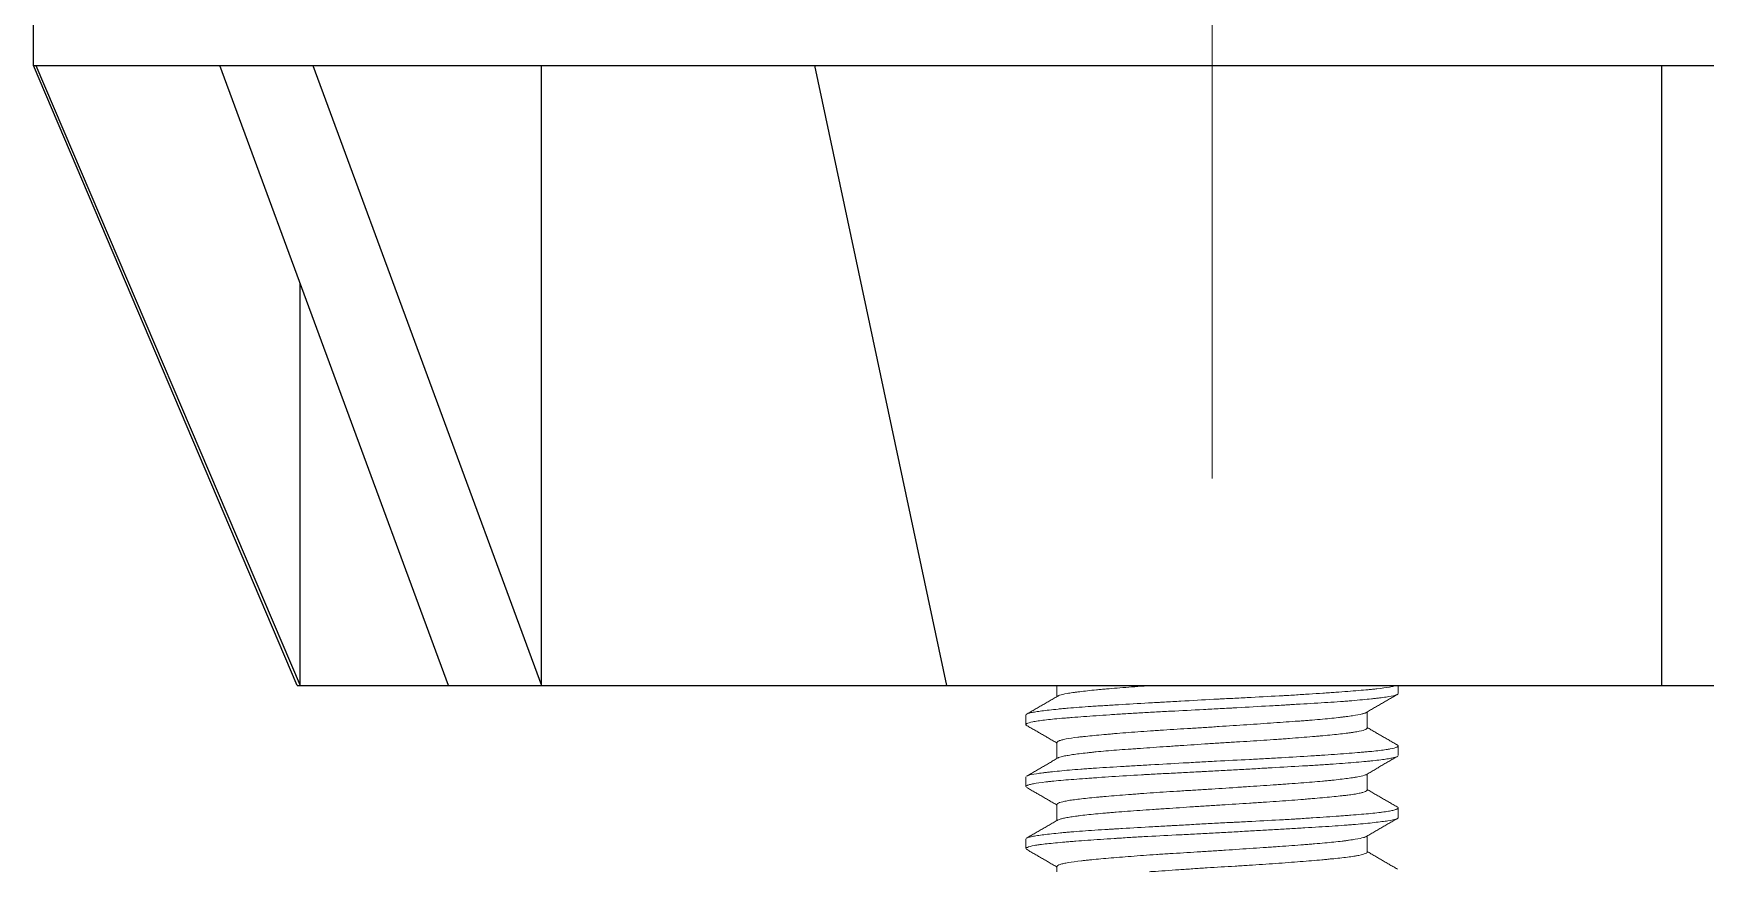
# Model space of a CAD drawing. Extents: x 8168 to 8762, y -18775 to -18355.
# Drawn here: x 8254.66 to 8281.61, y -18685.33 to -18671.85 of the extents above; entities that cross this region are included whole.
import ezdxf

# ---------------------------------------------------------------- set-up
doc = ezdxf.new("R2010")
doc.units = 0
doc.header["$MEASUREMENT"] = 0
doc.linetypes.add('CENTER', pattern=[47.5, 22, -8.5, 8.5, -8.5])
doc.linetypes.add('HIDDEN2', pattern=[4.7625, 3.175, -1.5875])
doc.layers.get('0').update_dxf_attribs({"linetype": 'CONTINUOUS'})
doc.layers.add('1', color=4, linetype='HIDDEN2')

msp = doc.modelspace()

# ---------------------------------------------------------------- linework, layer by layer
at = {"color": 7, "linetype": 'Continuous'}
for p, q in [((8254.659, -18672.364, 0), (8254.659, -18667.364, 0)), ((8258.909, -18682.364, 0), (8254.659, -18672.364, 0)), ((8254.659, -18672.364, 0), (8306.409, -18672.364, 0)), ((8254.699, -18672.364, 0), (8258.957, -18682.364, 0)), ((8261.349, -18682.364, 0), (8257.662, -18672.364, 0)), ((8259.162, -18672.364, 0), (8262.849, -18682.364, 0)), ((8262.849, -18682.364, 0), (8262.849, -18672.364, 0)), ((8269.384, -18682.364, 0), (8267.255, -18672.364, 0)), ((8280.909, -18682.364, 0), (8280.909, -18672.364, 0)), ((8258.957, -18682.364, 0), (8258.957, -18675.877, 0)), ((8258.909, -18682.364, 0), (8303.037, -18682.364, 0))]:
    msp.add_line(p, q, dxfattribs=at)
at = {"layer": '1', "color": 1, "linetype": 'CENTER', "lineweight": 13}
msp.add_line((8273.659, -18640.023, 0), (8273.659, -18712.864, 0), dxfattribs=at)
at = {"layer": '1', "color": 7, "linetype": 'Continuous', "lineweight": 18}
for p, q in [((8271.159, -18682.364, 0), (8271.159, -18682.539, 0)), ((8276.659, -18682.492, 0), (8276.659, -18682.364, 0)), ((8270.659, -18682.837, 0), (8270.659, -18682.992, 0)), ((8276.159, -18683.048, 0), (8276.159, -18682.789, 0)), ((8271.159, -18683.28, 0), (8271.159, -18683.539, 0)), ((8276.659, -18683.492, 0), (8276.659, -18683.336, 0)), ((8270.659, -18683.837, 0), (8270.659, -18683.992, 0)), ((8276.159, -18684.048, 0), (8276.159, -18683.79, 0)), ((8271.159, -18684.281, 0), (8271.159, -18684.539, 0)), ((8276.659, -18684.492, 0), (8276.659, -18684.337, 0)), ((8270.659, -18684.836, 0), (8270.659, -18684.992, 0)), ((8276.159, -18685.048, 0), (8276.159, -18684.79, 0)), ((8271.159, -18685.281, 0), (8271.159, -18685.364, 0))]:
    msp.add_line(p, q, dxfattribs=at)
for points, knots in [([(8270.668, -18682.823, 0), (8270.674, -18682.82, 0), (8270.682, -18682.817, 0), (8270.705, -18682.809, 0), (8270.722, -18682.804, 0), (8270.753, -18682.797, 0), (8270.765, -18682.795, 0), (8270.79, -18682.791, 0), (8270.804, -18682.788, 0), (8270.876, -18682.777, 0), (8270.948, -18682.767, 0), (8271.078, -18682.753, 0), (8271.125, -18682.748, 0), (8271.188, -18682.741, 0), (8271.201, -18682.74, 0), (8271.227, -18682.738, 0), (8271.267, -18682.734, 0), (8271.309, -18682.73, 0), (8271.394, -18682.723, 0), (8271.453, -18682.718, 0), (8271.578, -18682.708, 0), (8271.643, -18682.704, 0), (8271.745, -18682.697, 0), (8271.798, -18682.693, 0), (8271.851, -18682.69, 0), (8271.888, -18682.688, 0), (8271.906, -18682.687, 0), (8271.998, -18682.681, 0), (8272.073, -18682.676, 0), (8272.305, -18682.663, 0), (8272.467, -18682.653, 0), (8272.678, -18682.641, 0), (8272.72, -18682.639, 0), (8272.785, -18682.635, 0), (8272.807, -18682.634, 0), (8272.85, -18682.631, 0), (8272.958, -18682.625, 0), (8273.068, -18682.619, 0), (8273.332, -18682.604, 0), (8273.51, -18682.594, 0), (8273.712, -18682.583, 0), (8273.735, -18682.582, 0), (8273.78, -18682.58, 0), (8273.802, -18682.578, 0), (8273.87, -18682.575, 0), (8273.915, -18682.573, 0), (8274.049, -18682.566, 0), (8274.137, -18682.561, 0), (8274.4, -18682.548, 0), (8274.572, -18682.539, 0), (8274.761, -18682.528, 0), (8274.782, -18682.527, 0), (8274.824, -18682.525, 0), (8274.886, -18682.521, 0), (8274.947, -18682.518, 0), (8275.068, -18682.51, 0), (8275.224, -18682.501, 0), (8275.372, -18682.491, 0), (8275.48, -18682.483, 0), (8275.533, -18682.48, 0), (8275.585, -18682.476, 0), (8275.619, -18682.473, 0), (8275.636, -18682.472, 0), (8275.721, -18682.466, 0), (8275.785, -18682.461, 0), (8275.907, -18682.452, 0), (8276.023, -18682.443, 0), (8276.127, -18682.434, 0), (8276.2, -18682.427, 0), (8276.224, -18682.425, 0), (8276.27, -18682.42, 0), (8276.292, -18682.418, 0), (8276.397, -18682.406, 0), (8276.465, -18682.397, 0), (8276.546, -18682.382, 0), (8276.569, -18682.377, 0), (8276.598, -18682.369, 0), (8276.607, -18682.367, 0), (8276.615, -18682.364, 0), (8276.615, -18682.364, 0), (8276.615, -18682.364, 0)], [0, 0, 0, 0, 0.0220455, 0.0220455, 0.0513607, 0.0513607, 0.0660183, 0.0660183, 0.0806759, 0.0806759, 0.1393064, 0.1393064, 0.1686216, 0.1686216, 0.1759504, 0.1759504, 0.1832792, 0.1979369, 0.1979369, 0.2272521, 0.2272521, 0.2565673, 0.2565673, 0.2712249, 0.2785537, 0.2785537, 0.2858825, 0.2858825, 0.3151978, 0.3151978, 0.3738282, 0.3738282, 0.3884858, 0.3884858, 0.3958146, 0.3958146, 0.4031435, 0.4324587, 0.4324587, 0.4910891, 0.4910891, 0.4984179, 0.4984179, 0.5057467, 0.5057467, 0.5204044, 0.5204044, 0.5497196, 0.5497196, 0.60835, 0.60835, 0.6156789, 0.6156789, 0.6230077, 0.6376653, 0.6376653, 0.6669805, 0.6962957, 0.6962957, 0.7109533, 0.7182822, 0.7182822, 0.725611, 0.725611, 0.7549262, 0.7549262, 0.7842414, 0.8135566, 0.8135566, 0.8282143, 0.8282143, 0.8428719, 0.8428719, 0.9015023, 0.9015023, 0.9308176, 0.9308176, 0.9454752, 0.9454752, 0.9457088, 0.9457088, 0.9457088, 0.9457088]), ([(8271.17, -18682.532, 0), (8271.174, -18682.53, 0), (8271.178, -18682.528, 0), (8271.188, -18682.524, 0), (8271.194, -18682.521, 0), (8271.228, -18682.51, 0), (8271.269, -18682.501, 0), (8271.351, -18682.486, 0), (8271.381, -18682.481, 0), (8271.431, -18682.474, 0), (8271.449, -18682.472, 0), (8271.486, -18682.467, 0), (8271.505, -18682.464, 0), (8271.604, -18682.452, 0), (8271.694, -18682.442, 0), (8271.82, -18682.429, 0), (8271.859, -18682.426, 0), (8271.9, -18682.422, 0), (8271.927, -18682.419, 0), (8271.941, -18682.418, 0), (8272.011, -18682.412, 0), (8272.069, -18682.408, 0), (8272.249, -18682.394, 0), (8272.376, -18682.384, 0), (8272.545, -18682.373, 0), (8272.579, -18682.37, 0), (8272.631, -18682.367, 0), (8272.648, -18682.365, 0), (8272.665, -18682.364, 0)], [0, 0, 0, 0, 0.0132906, 0.0132906, 0.028257, 0.028257, 0.0881229, 0.0881229, 0.1180559, 0.1180559, 0.1330224, 0.1330224, 0.1479888, 0.1479888, 0.2078547, 0.2078547, 0.2228212, 0.2303044, 0.2303044, 0.2377877, 0.2377877, 0.2677206, 0.2677206, 0.3275865, 0.3275865, 0.342553, 0.342553, 0.3498205, 0.3498205, 0.3498205, 0.3498205]), ([(8276.659, -18682.493, 0), (8276.659, -18682.493, 0), (8276.659, -18682.493, 0), (8276.658, -18682.498, 0), (8276.654, -18682.502, 0), (8276.644, -18682.508, 0), (8276.641, -18682.509, 0), (8276.636, -18682.512, 0), (8276.633, -18682.513, 0), (8276.624, -18682.516, 0), (8276.617, -18682.518, 0), (8276.576, -18682.53, 0), (8276.527, -18682.539, 0), (8276.433, -18682.553, 0), (8276.397, -18682.557, 0), (8276.348, -18682.563, 0), (8276.338, -18682.565, 0), (8276.317, -18682.567, 0), (8276.286, -18682.571, 0), (8276.252, -18682.574, 0), (8276.137, -18682.587, 0), (8276.032, -18682.597, 0), (8275.884, -18682.609, 0), (8275.839, -18682.613, 0), (8275.791, -18682.616, 0), (8275.759, -18682.619, 0), (8275.743, -18682.62, 0), (8275.661, -18682.626, 0), (8275.594, -18682.63, 0), (8275.384, -18682.644, 0), (8275.235, -18682.653, 0), (8275.037, -18682.664, 0), (8274.997, -18682.667, 0), (8274.936, -18682.67, 0), (8274.916, -18682.671, 0), (8274.875, -18682.674, 0), (8274.771, -18682.68, 0), (8274.667, -18682.686, 0), (8274.412, -18682.7, 0), (8274.238, -18682.71, 0), (8274.038, -18682.722, 0), (8274.015, -18682.723, 0), (8273.97, -18682.725, 0), (8273.948, -18682.727, 0), (8273.88, -18682.73, 0), (8273.836, -18682.733, 0), (8273.701, -18682.74, 0), (8273.612, -18682.745, 0), (8273.344, -18682.759, 0), (8273.167, -18682.768, 0), (8272.948, -18682.779, 0), (8272.904, -18682.781, 0), (8272.817, -18682.786, 0), (8272.774, -18682.788, 0), (8272.646, -18682.795, 0), (8272.479, -18682.804, 0), (8272.318, -18682.814, 0), (8272.2, -18682.821, 0), (8272.161, -18682.824, 0), (8272.084, -18682.829, 0), (8272.046, -18682.831, 0), (8271.933, -18682.839, 0), (8271.787, -18682.849, 0), (8271.653, -18682.858, 0), (8271.524, -18682.868, 0), (8271.462, -18682.873, 0), (8271.374, -18682.88, 0), (8271.345, -18682.882, 0), (8271.288, -18682.887, 0), (8271.261, -18682.889, 0), (8271.128, -18682.9, 0), (8271.037, -18682.909, 0), (8270.92, -18682.923, 0), (8270.885, -18682.928, 0), (8270.837, -18682.935, 0), (8270.822, -18682.938, 0), (8270.794, -18682.943, 0), (8270.781, -18682.945, 0), (8270.721, -18682.957, 0), (8270.688, -18682.967, 0), (8270.663, -18682.982, 0), (8270.659, -18682.987, 0), (8270.659, -18682.994, 0), (8270.659, -18682.997, 0), (8270.663, -18683.001, 0), (8270.666, -18683.004, 0), (8270.67, -18683.006, 0)], [0, 0, 0, 0, 0.000888, 0.000888, 0.028641, 0.028641, 0.035579, 0.035579, 0.042518, 0.042518, 0.056394, 0.056394, 0.111901, 0.111901, 0.139654, 0.139654, 0.146592, 0.146592, 0.15353, 0.167407, 0.167407, 0.222913, 0.222913, 0.23679, 0.243728, 0.243728, 0.250666, 0.250666, 0.278419, 0.278419, 0.333925, 0.333925, 0.347802, 0.347802, 0.35474, 0.35474, 0.361679, 0.389432, 0.389432, 0.444938, 0.444938, 0.451876, 0.451876, 0.458814, 0.458814, 0.472691, 0.472691, 0.500444, 0.500444, 0.55595, 0.55595, 0.569827, 0.569827, 0.583703, 0.583703, 0.611456, 0.63921, 0.63921, 0.653086, 0.653086, 0.666963, 0.666963, 0.694716, 0.722469, 0.722469, 0.750222, 0.750222, 0.764099, 0.764099, 0.777975, 0.777975, 0.833481, 0.833481, 0.861234, 0.861234, 0.875111, 0.875111, 0.888988, 0.888988, 0.944494, 0.944494, 0.972247, 0.972247, 0.986123, 0.986123, 1, 1, 1, 1]), ([(8276.139, -18682.801, 0), (8276.135, -18682.803, 0), (8276.131, -18682.805, 0), (8276.119, -18682.809, 0), (8276.108, -18682.812, 0), (8276.096, -18682.816, 0), (8276.087, -18682.818, 0), (8276.082, -18682.819, 0), (8276.039, -18682.83, 0), (8275.988, -18682.839, 0), (8275.892, -18682.854, 0), (8275.857, -18682.859, 0), (8275.8, -18682.866, 0), (8275.78, -18682.868, 0), (8275.739, -18682.874, 0), (8275.717, -18682.876, 0), (8275.607, -18682.889, 0), (8275.509, -18682.899, 0), (8275.347, -18682.913, 0), (8275.29, -18682.918, 0), (8275.202, -18682.925, 0), (8275.172, -18682.927, 0), (8275.11, -18682.932, 0), (8275.079, -18682.934, 0), (8274.922, -18682.945, 0), (8274.79, -18682.955, 0), (8274.582, -18682.969, 0), (8274.511, -18682.974, 0), (8274.366, -18682.984, 0), (8274.293, -18682.989, 0), (8274.072, -18683.004, 0), (8273.923, -18683.014, 0), (8273.734, -18683.026, 0), (8273.696, -18683.029, 0), (8273.62, -18683.034, 0), (8273.582, -18683.036, 0), (8273.468, -18683.043, 0), (8273.392, -18683.048, 0), (8273.168, -18683.062, 0), (8273.021, -18683.071, 0), (8272.841, -18683.082, 0), (8272.805, -18683.085, 0), (8272.734, -18683.09, 0), (8272.699, -18683.092, 0), (8272.594, -18683.099, 0), (8272.527, -18683.104, 0), (8272.328, -18683.119, 0), (8272.203, -18683.129, 0), (8272.055, -18683.141, 0), (8272.026, -18683.144, 0), (8271.969, -18683.149, 0), (8271.941, -18683.151, 0), (8271.86, -18683.159, 0), (8271.809, -18683.163, 0), (8271.711, -18683.173, 0), (8271.664, -18683.177, 0), (8271.599, -18683.184, 0), (8271.567, -18683.188, 0), (8271.536, -18683.191, 0), (8271.517, -18683.193, 0), (8271.507, -18683.195, 0), (8271.421, -18683.205, 0), (8271.357, -18683.215, 0), (8271.281, -18683.229, 0), (8271.258, -18683.234, 0), (8271.23, -18683.242, 0), (8271.221, -18683.244, 0), (8271.209, -18683.248, 0), (8271.205, -18683.249, 0), (8271.198, -18683.252, 0), (8271.195, -18683.253, 0), (8271.169, -18683.264, 0), (8271.158, -18683.273, 0), (8271.159, -18683.282, 0)], [0, 0, 0, 0, 0.013221, 0.013221, 0.028245, 0.035757, 0.035757, 0.043269, 0.043269, 0.103365, 0.103365, 0.133413, 0.133413, 0.148437, 0.148437, 0.163461, 0.163461, 0.223557, 0.223557, 0.253605, 0.253605, 0.268629, 0.268629, 0.283653, 0.283653, 0.34375, 0.34375, 0.373798, 0.373798, 0.403846, 0.403846, 0.463942, 0.463942, 0.478966, 0.478966, 0.49399, 0.49399, 0.524038, 0.524038, 0.584134, 0.584134, 0.599158, 0.599158, 0.614182, 0.614182, 0.64423, 0.64423, 0.704326, 0.704326, 0.71935, 0.71935, 0.734374, 0.734374, 0.764422, 0.764422, 0.79447, 0.79447, 0.809494, 0.817006, 0.817006, 0.824518, 0.824518, 0.884614, 0.884614, 0.914662, 0.914662, 0.929687, 0.929687, 0.937199, 0.937199, 0.944711, 0.944711, 1, 1, 1, 1]), ([(8271.173, -18683.531, 0), (8271.187, -18683.522, 0), (8271.213, -18683.514, 0), (8271.259, -18683.503, 0), (8271.27, -18683.501, 0), (8271.294, -18683.496, 0), (8271.307, -18683.494, 0), (8271.347, -18683.487, 0), (8271.378, -18683.482, 0), (8271.477, -18683.467, 0), (8271.555, -18683.457, 0), (8271.657, -18683.446, 0), (8271.668, -18683.445, 0), (8271.691, -18683.442, 0), (8271.703, -18683.441, 0), (8271.739, -18683.437, 0), (8271.764, -18683.435, 0), (8271.84, -18683.427, 0), (8271.893, -18683.422, 0), (8272.058, -18683.408, 0), (8272.177, -18683.399, 0), (8272.322, -18683.388, 0), (8272.338, -18683.387, 0), (8272.371, -18683.385, 0), (8272.42, -18683.381, 0), (8272.47, -18683.378, 0), (8272.571, -18683.371, 0), (8272.708, -18683.361, 0), (8272.851, -18683.351, 0), (8272.96, -18683.344, 0), (8272.996, -18683.342, 0), (8273.07, -18683.336, 0), (8273.108, -18683.334, 0), (8273.295, -18683.321, 0), (8273.445, -18683.311, 0), (8273.672, -18683.296, 0), (8273.747, -18683.292, 0), (8273.861, -18683.285, 0), (8273.899, -18683.282, 0), (8273.976, -18683.278, 0), (8274.013, -18683.275, 0), (8274.202, -18683.264, 0), (8274.348, -18683.254, 0), (8274.562, -18683.24, 0), (8274.633, -18683.236, 0), (8274.737, -18683.228, 0), (8274.771, -18683.226, 0), (8274.839, -18683.221, 0), (8274.873, -18683.218, 0), (8275.037, -18683.206, 0), (8275.161, -18683.196, 0), (8275.305, -18683.183, 0), (8275.334, -18683.181, 0), (8275.39, -18683.176, 0), (8275.417, -18683.174, 0), (8275.497, -18683.166, 0), (8275.548, -18683.162, 0), (8275.692, -18683.148, 0), (8275.776, -18683.138, 0), (8275.868, -18683.127, 0), (8275.886, -18683.124, 0), (8275.911, -18683.121, 0), (8275.919, -18683.119, 0), (8275.935, -18683.117, 0), (8275.943, -18683.116, 0), (8275.981, -18683.11, 0), (8276.008, -18683.105, 0), (8276.08, -18683.09, 0), (8276.114, -18683.08, 0), (8276.138, -18683.069, 0), (8276.14, -18683.067, 0), (8276.144, -18683.065, 0), (8276.146, -18683.064, 0), (8276.152, -18683.06, 0), (8276.154, -18683.057, 0), (8276.158, -18683.052, 0), (8276.159, -18683.05, 0), (8276.159, -18683.048, 0)], [0, 0, 0, 0, 0.054327, 0.054327, 0.069351, 0.069351, 0.084375, 0.084375, 0.114423, 0.114423, 0.174519, 0.174519, 0.182031, 0.182031, 0.189543, 0.189543, 0.204567, 0.204567, 0.234615, 0.234615, 0.294711, 0.294711, 0.302223, 0.302223, 0.309735, 0.324759, 0.324759, 0.354807, 0.384855, 0.384855, 0.399879, 0.399879, 0.414904, 0.414904, 0.475, 0.475, 0.505048, 0.505048, 0.520072, 0.520072, 0.535096, 0.535096, 0.595192, 0.595192, 0.62524, 0.62524, 0.640264, 0.640264, 0.655288, 0.655288, 0.715384, 0.715384, 0.730408, 0.730408, 0.745432, 0.745432, 0.775481, 0.775481, 0.835577, 0.835577, 0.850601, 0.850601, 0.858113, 0.858113, 0.865625, 0.865625, 0.895673, 0.895673, 0.955769, 0.955769, 0.963281, 0.963281, 0.970793, 0.970793, 0.985817, 0.985817, 1, 1, 1, 1]), ([(8270.671, -18683.822, 0), (8270.673, -18683.821, 0), (8270.676, -18683.819, 0), (8270.681, -18683.817, 0), (8270.684, -18683.816, 0), (8270.69, -18683.814, 0), (8270.694, -18683.812, 0), (8270.726, -18683.802, 0), (8270.77, -18683.793, 0), (8270.86, -18683.779, 0), (8270.893, -18683.775, 0), (8270.94, -18683.769, 0), (8270.949, -18683.768, 0), (8270.969, -18683.765, 0), (8270.979, -18683.764, 0), (8271.01, -18683.76, 0), (8271.031, -18683.758, 0), (8271.143, -18683.746, 0), (8271.245, -18683.736, 0), (8271.417, -18683.721, 0), (8271.477, -18683.716, 0), (8271.573, -18683.709, 0), (8271.606, -18683.706, 0), (8271.673, -18683.702, 0), (8271.707, -18683.699, 0), (8271.879, -18683.688, 0), (8272.026, -18683.679, 0), (8272.259, -18683.665, 0), (8272.339, -18683.661, 0), (8272.504, -18683.651, 0), (8272.588, -18683.646, 0), (8272.841, -18683.632, 0), (8273.014, -18683.622, 0), (8273.235, -18683.609, 0), (8273.28, -18683.607, 0), (8273.369, -18683.602, 0), (8273.414, -18683.599, 0), (8273.549, -18683.592, 0), (8273.639, -18683.587, 0), (8273.907, -18683.573, 0), (8274.084, -18683.564, 0), (8274.304, -18683.553, 0), (8274.348, -18683.551, 0), (8274.436, -18683.546, 0), (8274.479, -18683.544, 0), (8274.608, -18683.537, 0), (8274.693, -18683.532, 0), (8274.941, -18683.518, 0), (8275.1, -18683.508, 0), (8275.291, -18683.496, 0), (8275.329, -18683.494, 0), (8275.403, -18683.489, 0), (8275.439, -18683.486, 0), (8275.546, -18683.479, 0), (8275.615, -18683.474, 0), (8275.747, -18683.464, 0), (8275.81, -18683.459, 0), (8275.931, -18683.45, 0), (8275.988, -18683.445, 0), (8276.057, -18683.44, 0), (8276.07, -18683.439, 0), (8276.097, -18683.436, 0), (8276.136, -18683.433, 0), (8276.173, -18683.429, 0), (8276.245, -18683.423, 0), (8276.333, -18683.413, 0), (8276.407, -18683.404, 0), (8276.457, -18683.397, 0), (8276.481, -18683.393, 0), (8276.51, -18683.388, 0), (8276.524, -18683.386, 0), (8276.583, -18683.375, 0), (8276.619, -18683.365, 0), (8276.649, -18683.35, 0), (8276.656, -18683.345, 0), (8276.659, -18683.338, 0), (8276.659, -18683.335, 0), (8276.658, -18683.332, 0), (8276.657, -18683.331, 0), (8276.655, -18683.328, 0), (8276.654, -18683.327, 0), (8276.65, -18683.324, 0), (8276.647, -18683.322, 0), (8276.643, -18683.32, 0)], [0, 0, 0, 0, 0.007613, 0.007613, 0.014716, 0.014716, 0.021818, 0.021818, 0.078636, 0.078636, 0.107045, 0.107045, 0.114147, 0.114147, 0.12125, 0.12125, 0.135454, 0.135454, 0.192273, 0.192273, 0.220682, 0.220682, 0.234886, 0.234886, 0.249091, 0.249091, 0.305909, 0.305909, 0.334318, 0.334318, 0.362727, 0.362727, 0.419545, 0.419545, 0.43375, 0.43375, 0.447954, 0.447954, 0.476363, 0.476363, 0.533182, 0.533182, 0.547386, 0.547386, 0.561591, 0.561591, 0.59, 0.59, 0.646818, 0.646818, 0.661023, 0.661023, 0.675227, 0.675227, 0.703636, 0.703636, 0.732045, 0.732045, 0.760454, 0.760454, 0.767557, 0.767557, 0.774659, 0.788864, 0.788864, 0.817273, 0.845682, 0.845682, 0.859886, 0.866989, 0.874091, 0.874091, 0.930909, 0.930909, 0.959318, 0.959318, 0.973523, 0.973523, 0.980625, 0.980625, 0.987727, 0.987727, 1, 1, 1, 1]), ([(8276.648, -18683.506, 0), (8276.641, -18683.51, 0), (8276.63, -18683.514, 0), (8276.601, -18683.523, 0), (8276.582, -18683.527, 0), (8276.536, -18683.537, 0), (8276.509, -18683.541, 0), (8276.418, -18683.555, 0), (8276.343, -18683.565, 0), (8276.23, -18683.577, 0), (8276.207, -18683.579, 0), (8276.158, -18683.584, 0), (8276.133, -18683.587, 0), (8276.054, -18683.594, 0), (8275.999, -18683.599, 0), (8275.884, -18683.609, 0), (8275.823, -18683.614, 0), (8275.695, -18683.623, 0), (8275.629, -18683.628, 0), (8275.525, -18683.635, 0), (8275.489, -18683.637, 0), (8275.435, -18683.641, 0), (8275.417, -18683.642, 0), (8275.38, -18683.644, 0), (8275.288, -18683.65, 0), (8275.192, -18683.655, 0), (8274.958, -18683.669, 0), (8274.795, -18683.678, 0), (8274.604, -18683.689, 0), (8274.582, -18683.691, 0), (8274.539, -18683.693, 0), (8274.517, -18683.694, 0), (8274.452, -18683.698, 0), (8274.409, -18683.701, 0), (8274.278, -18683.708, 0), (8274.103, -18683.718, 0), (8273.926, -18683.728, 0), (8273.747, -18683.738, 0), (8273.658, -18683.743, 0), (8273.545, -18683.748, 0), (8273.522, -18683.75, 0), (8273.477, -18683.752, 0), (8273.41, -18683.755, 0), (8273.343, -18683.759, 0), (8273.21, -18683.766, 0), (8273.034, -18683.775, 0), (8272.861, -18683.784, 0), (8272.733, -18683.79, 0), (8272.669, -18683.794, 0), (8272.605, -18683.797, 0), (8272.563, -18683.8, 0), (8272.542, -18683.801, 0), (8272.354, -18683.812, 0), (8272.196, -18683.821, 0), (8271.97, -18683.836, 0), (8271.897, -18683.841, 0), (8271.791, -18683.849, 0), (8271.756, -18683.851, 0), (8271.704, -18683.855, 0), (8271.687, -18683.856, 0), (8271.653, -18683.858, 0), (8271.637, -18683.86, 0), (8271.554, -18683.866, 0), (8271.491, -18683.87, 0), (8271.372, -18683.88, 0), (8271.258, -18683.889, 0), (8271.157, -18683.898, 0), (8271.098, -18683.904, 0), (8271.086, -18683.905, 0), (8271.063, -18683.907, 0), (8271.052, -18683.908, 0), (8271.019, -18683.912, 0), (8270.998, -18683.914, 0), (8270.897, -18683.926, 0), (8270.832, -18683.935, 0), (8270.756, -18683.95, 0), (8270.735, -18683.955, 0), (8270.708, -18683.962, 0), (8270.7, -18683.965, 0), (8270.687, -18683.97, 0), (8270.681, -18683.972, 0), (8270.666, -18683.98, 0), (8270.661, -18683.985, 0), (8270.659, -18683.991, 0), (8270.659, -18683.992, 0), (8270.659, -18683.993, 0)], [0, 0, 0, 0, 0.027154, 0.027154, 0.056414, 0.056414, 0.085674, 0.085674, 0.144195, 0.144195, 0.158825, 0.158825, 0.173455, 0.173455, 0.202715, 0.202715, 0.231976, 0.231976, 0.261236, 0.261236, 0.275866, 0.275866, 0.283181, 0.283181, 0.290496, 0.319756, 0.319756, 0.378277, 0.378277, 0.385592, 0.385592, 0.392907, 0.392907, 0.407537, 0.407537, 0.436797, 0.466058, 0.466058, 0.495318, 0.495318, 0.502633, 0.502633, 0.509948, 0.524578, 0.524578, 0.553839, 0.583099, 0.583099, 0.597729, 0.605044, 0.605044, 0.612359, 0.612359, 0.67088, 0.67088, 0.70014, 0.70014, 0.71477, 0.71477, 0.722085, 0.722085, 0.7294, 0.7294, 0.75866, 0.75866, 0.787921, 0.817181, 0.817181, 0.824496, 0.824496, 0.831811, 0.831811, 0.846441, 0.846441, 0.904962, 0.904962, 0.934222, 0.934222, 0.948852, 0.948852, 0.963482, 0.963482, 0.992743, 0.992743, 1, 1, 1, 1]), ([(8276.145, -18683.797, 0), (8276.142, -18683.799, 0), (8276.138, -18683.801, 0), (8276.111, -18683.813, 0), (8276.076, -18683.822, 0), (8276.016, -18683.834, 0), (8276.003, -18683.836, 0), (8275.982, -18683.84, 0), (8275.975, -18683.841, 0), (8275.96, -18683.843, 0), (8275.953, -18683.844, 0), (8275.915, -18683.85, 0), (8275.881, -18683.855, 0), (8275.771, -18683.87, 0), (8275.686, -18683.88, 0), (8275.566, -18683.892, 0), (8275.541, -18683.895, 0), (8275.49, -18683.9, 0), (8275.464, -18683.902, 0), (8275.384, -18683.91, 0), (8275.329, -18683.914, 0), (8275.156, -18683.928, 0), (8275.032, -18683.937, 0), (8274.867, -18683.949, 0), (8274.833, -18683.952, 0), (8274.766, -18683.956, 0), (8274.732, -18683.959, 0), (8274.629, -18683.966, 0), (8274.489, -18683.976, 0), (8274.345, -18683.985, 0), (8274.235, -18683.993, 0), (8274.198, -18683.995, 0), (8274.123, -18684, 0), (8274.085, -18684.003, 0), (8273.898, -18684.016, 0), (8273.747, -18684.026, 0), (8273.521, -18684.04, 0), (8273.446, -18684.045, 0), (8273.333, -18684.051, 0), (8273.295, -18684.054, 0), (8273.22, -18684.058, 0), (8273.182, -18684.061, 0), (8272.997, -18684.072, 0), (8272.853, -18684.082, 0), (8272.643, -18684.096, 0), (8272.575, -18684.101, 0), (8272.473, -18684.108, 0), (8272.44, -18684.111, 0), (8272.374, -18684.116, 0), (8272.342, -18684.118, 0), (8272.182, -18684.13, 0), (8272.064, -18684.14, 0), (8271.926, -18684.153, 0), (8271.898, -18684.155, 0), (8271.845, -18684.16, 0), (8271.819, -18684.162, 0), (8271.743, -18684.169, 0), (8271.695, -18684.174, 0), (8271.56, -18684.188, 0), (8271.482, -18684.197, 0), (8271.399, -18684.209, 0), (8271.383, -18684.211, 0), (8271.352, -18684.216, 0), (8271.338, -18684.219, 0), (8271.297, -18684.226, 0), (8271.273, -18684.231, 0), (8271.212, -18684.246, 0), (8271.184, -18684.256, 0), (8271.168, -18684.267, 0), (8271.166, -18684.268, 0), (8271.164, -18684.271, 0), (8271.163, -18684.272, 0), (8271.16, -18684.276, 0), (8271.159, -18684.278, 0), (8271.159, -18684.281, 0), (8271.159, -18684.281, 0), (8271.159, -18684.281, 0)], [0, 0, 0, 0, 0.013384, 0.013384, 0.073135, 0.073135, 0.088073, 0.088073, 0.095542, 0.095542, 0.103011, 0.103011, 0.132886, 0.132886, 0.192638, 0.192638, 0.207576, 0.207576, 0.222514, 0.222514, 0.252389, 0.252389, 0.312141, 0.312141, 0.327079, 0.327079, 0.342017, 0.342017, 0.371892, 0.401768, 0.401768, 0.416706, 0.416706, 0.431644, 0.431644, 0.491395, 0.491395, 0.521271, 0.521271, 0.536209, 0.536209, 0.551147, 0.551147, 0.610898, 0.610898, 0.640774, 0.640774, 0.655712, 0.655712, 0.670649, 0.670649, 0.730401, 0.730401, 0.745339, 0.745339, 0.760277, 0.760277, 0.790152, 0.790152, 0.849904, 0.849904, 0.864842, 0.864842, 0.879779, 0.879779, 0.909655, 0.909655, 0.969407, 0.969407, 0.976876, 0.976876, 0.984344, 0.984344, 0.999282, 0.999282, 1, 1, 1, 1]), ([(8271.172, -18684.531, 0), (8271.178, -18684.528, 0), (8271.186, -18684.524, 0), (8271.204, -18684.518, 0), (8271.211, -18684.516, 0), (8271.228, -18684.511, 0), (8271.237, -18684.509, 0), (8271.267, -18684.502, 0), (8271.314, -18684.492, 0), (8271.373, -18684.483, 0), (8271.422, -18684.475, 0), (8271.448, -18684.472, 0), (8271.476, -18684.468, 0), (8271.495, -18684.465, 0), (8271.504, -18684.464, 0), (8271.593, -18684.453, 0), (8271.682, -18684.443, 0), (8271.832, -18684.428, 0), (8271.885, -18684.423, 0), (8271.967, -18684.416, 0), (8271.996, -18684.414, 0), (8272.039, -18684.41, 0), (8272.054, -18684.409, 0), (8272.083, -18684.406, 0), (8272.098, -18684.405, 0), (8272.233, -18684.395, 0), (8272.36, -18684.386, 0), (8272.561, -18684.371, 0), (8272.63, -18684.367, 0), (8272.735, -18684.359, 0), (8272.771, -18684.357, 0), (8272.843, -18684.352, 0), (8272.879, -18684.35, 0), (8273.061, -18684.337, 0), (8273.208, -18684.327, 0), (8273.434, -18684.312, 0), (8273.51, -18684.307, 0), (8273.625, -18684.3, 0), (8273.663, -18684.297, 0), (8273.739, -18684.292, 0), (8273.777, -18684.29, 0), (8273.966, -18684.278, 0), (8274.116, -18684.269, 0), (8274.3, -18684.257, 0), (8274.337, -18684.255, 0), (8274.41, -18684.25, 0), (8274.447, -18684.248, 0), (8274.555, -18684.241, 0), (8274.625, -18684.236, 0), (8274.832, -18684.222, 0), (8274.963, -18684.212, 0), (8275.12, -18684.199, 0), (8275.15, -18684.197, 0), (8275.211, -18684.191, 0), (8275.241, -18684.189, 0), (8275.328, -18684.181, 0), (8275.384, -18684.177, 0), (8275.543, -18684.162, 0), (8275.64, -18684.153, 0), (8275.747, -18684.141, 0), (8275.768, -18684.139, 0), (8275.808, -18684.134, 0), (8275.827, -18684.132, 0), (8275.882, -18684.125, 0), (8275.95, -18684.115, 0), (8276.004, -18684.106, 0), (8276.041, -18684.098, 0), (8276.057, -18684.094, 0), (8276.073, -18684.091, 0), (8276.082, -18684.088, 0), (8276.087, -18684.087, 0), (8276.127, -18684.076, 0), (8276.148, -18684.065, 0), (8276.158, -18684.053, 0), (8276.159, -18684.05, 0), (8276.159, -18684.048, 0)], [0, 0, 0, 0, 0.023992, 0.023992, 0.038988, 0.038988, 0.053983, 0.053983, 0.083973, 0.113964, 0.113964, 0.128959, 0.136456, 0.136456, 0.143954, 0.143954, 0.203935, 0.203935, 0.233925, 0.233925, 0.24892, 0.24892, 0.256418, 0.256418, 0.263916, 0.263916, 0.323896, 0.323896, 0.353887, 0.353887, 0.368882, 0.368882, 0.383877, 0.383877, 0.443858, 0.443858, 0.473848, 0.473848, 0.488844, 0.488844, 0.503839, 0.503839, 0.56382, 0.56382, 0.578815, 0.578815, 0.59381, 0.59381, 0.6238, 0.6238, 0.683781, 0.683781, 0.698776, 0.698776, 0.713772, 0.713772, 0.743762, 0.743762, 0.803743, 0.803743, 0.818738, 0.818738, 0.833733, 0.833733, 0.863724, 0.893714, 0.893714, 0.908709, 0.916207, 0.916207, 0.923704, 0.923704, 0.983685, 0.983685, 1, 1, 1, 1]), ([(8276.659, -18684.493, 0), (8276.659, -18684.494, 0), (8276.659, -18684.495, 0), (8276.658, -18684.497, 0), (8276.657, -18684.498, 0), (8276.655, -18684.5, 0), (8276.654, -18684.501, 0), (8276.647, -18684.507, 0), (8276.637, -18684.512, 0), (8276.596, -18684.525, 0), (8276.553, -18684.534, 0), (8276.48, -18684.546, 0), (8276.464, -18684.548, 0), (8276.431, -18684.553, 0), (8276.413, -18684.555, 0), (8276.358, -18684.562, 0), (8276.317, -18684.567, 0), (8276.186, -18684.582, 0), (8276.085, -18684.592, 0), (8275.942, -18684.604, 0), (8275.913, -18684.607, 0), (8275.852, -18684.612, 0), (8275.821, -18684.614, 0), (8275.726, -18684.621, 0), (8275.661, -18684.626, 0), (8275.456, -18684.639, 0), (8275.31, -18684.648, 0), (8275.115, -18684.66, 0), (8275.075, -18684.662, 0), (8274.995, -18684.667, 0), (8274.954, -18684.669, 0), (8274.832, -18684.676, 0), (8274.667, -18684.686, 0), (8274.411, -18684.7, 0), (8274.236, -18684.71, 0), (8274.057, -18684.721, 0), (8273.968, -18684.726, 0), (8273.79, -18684.735, 0), (8273.701, -18684.74, 0), (8273.522, -18684.75, 0), (8273.433, -18684.754, 0), (8273.3, -18684.761, 0), (8273.255, -18684.763, 0), (8273.166, -18684.768, 0), (8273.122, -18684.77, 0), (8272.9, -18684.781, 0), (8272.729, -18684.79, 0), (8272.48, -18684.804, 0), (8272.398, -18684.809, 0), (8272.278, -18684.816, 0), (8272.238, -18684.819, 0), (8272.179, -18684.823, 0), (8272.159, -18684.824, 0), (8272.121, -18684.826, 0), (8272.101, -18684.828, 0), (8271.929, -18684.839, 0), (8271.787, -18684.849, 0), (8271.587, -18684.863, 0), (8271.524, -18684.868, 0), (8271.447, -18684.874, 0), (8271.432, -18684.875, 0), (8271.402, -18684.877, 0), (8271.387, -18684.879, 0), (8271.343, -18684.882, 0), (8271.315, -18684.884, 0), (8271.178, -18684.896, 0), (8271.081, -18684.905, 0), (8270.957, -18684.919, 0), (8270.919, -18684.923, 0), (8270.876, -18684.929, 0), (8270.868, -18684.93, 0), (8270.852, -18684.933, 0), (8270.828, -18684.937, 0), (8270.807, -18684.94, 0), (8270.741, -18684.952, 0), (8270.703, -18684.962, 0), (8270.676, -18684.975, 0), (8270.669, -18684.979, 0), (8270.665, -18684.982, 0), (8270.662, -18684.985, 0), (8270.661, -18684.986, 0), (8270.659, -18684.989, 0), (8270.659, -18684.991, 0), (8270.659, -18684.993, 0)], [0, 0, 0, 0, 0.005132, 0.005132, 0.01226, 0.01226, 0.019388, 0.019388, 0.047901, 0.047901, 0.104926, 0.104926, 0.119183, 0.119183, 0.133439, 0.133439, 0.161952, 0.161952, 0.218977, 0.218977, 0.233234, 0.233234, 0.24749, 0.24749, 0.276003, 0.276003, 0.333028, 0.333028, 0.347285, 0.347285, 0.361541, 0.361541, 0.390054, 0.418567, 0.447079, 0.447079, 0.475592, 0.475592, 0.504105, 0.504105, 0.532618, 0.532618, 0.546874, 0.546874, 0.561131, 0.561131, 0.618156, 0.618156, 0.646669, 0.646669, 0.660925, 0.660925, 0.668053, 0.668053, 0.675182, 0.675182, 0.732207, 0.732207, 0.76072, 0.76072, 0.767848, 0.767848, 0.774976, 0.774976, 0.789233, 0.789233, 0.846258, 0.846258, 0.874771, 0.874771, 0.881899, 0.881899, 0.889027, 0.903284, 0.903284, 0.960309, 0.960309, 0.974566, 0.981694, 0.981694, 0.988822, 0.988822, 1, 1, 1, 1]), ([(8270.671, -18684.822, 0), (8270.679, -18684.818, 0), (8270.701, -18684.809, 0), (8270.738, -18684.801, 0), (8270.773, -18684.794, 0), (8270.785, -18684.791, 0), (8270.813, -18684.787, 0), (8270.827, -18684.784, 0), (8270.905, -18684.773, 0), (8270.981, -18684.763, 0), (8271.117, -18684.749, 0), (8271.165, -18684.744, 0), (8271.244, -18684.736, 0), (8271.271, -18684.734, 0), (8271.313, -18684.73, 0), (8271.327, -18684.729, 0), (8271.355, -18684.726, 0), (8271.428, -18684.72, 0), (8271.504, -18684.714, 0), (8271.632, -18684.704, 0), (8271.766, -18684.695, 0), (8271.91, -18684.686, 0), (8272.003, -18684.681, 0), (8272.022, -18684.679, 0), (8272.06, -18684.677, 0), (8272.079, -18684.676, 0), (8272.137, -18684.672, 0), (8272.176, -18684.67, 0), (8272.373, -18684.659, 0), (8272.536, -18684.649, 0), (8272.79, -18684.635, 0), (8272.876, -18684.63, 0), (8272.986, -18684.623, 0), (8273.008, -18684.622, 0), (8273.052, -18684.62, 0), (8273.119, -18684.616, 0), (8273.185, -18684.612, 0), (8273.318, -18684.605, 0), (8273.407, -18684.6, 0), (8273.585, -18684.59, 0), (8273.674, -18684.585, 0), (8273.808, -18684.578, 0), (8273.875, -18684.575, 0), (8273.943, -18684.571, 0), (8273.988, -18684.569, 0), (8274.01, -18684.568, 0), (8274.122, -18684.562, 0), (8274.21, -18684.558, 0), (8274.472, -18684.544, 0), (8274.643, -18684.535, 0), (8274.85, -18684.523, 0), (8274.891, -18684.521, 0), (8274.952, -18684.517, 0), (8274.973, -18684.516, 0), (8275.013, -18684.514, 0), (8275.113, -18684.508, 0), (8275.21, -18684.501, 0), (8275.435, -18684.487, 0), (8275.576, -18684.477, 0), (8275.724, -18684.466, 0), (8275.74, -18684.464, 0), (8275.772, -18684.462, 0), (8275.788, -18684.461, 0), (8275.836, -18684.457, 0), (8275.866, -18684.455, 0), (8275.956, -18684.448, 0), (8276.012, -18684.443, 0), (8276.172, -18684.43, 0), (8276.266, -18684.421, 0), (8276.366, -18684.409, 0), (8276.385, -18684.407, 0), (8276.422, -18684.402, 0), (8276.439, -18684.4, 0), (8276.487, -18684.392, 0), (8276.545, -18684.383, 0), (8276.586, -18684.373, 0), (8276.612, -18684.365, 0), (8276.62, -18684.363, 0), (8276.633, -18684.358, 0), (8276.638, -18684.355, 0), (8276.652, -18684.348, 0), (8276.657, -18684.343, 0), (8276.659, -18684.338, 0), (8276.659, -18684.337, 0), (8276.659, -18684.337, 0)], [0, 0, 0, 0, 0.026836, 0.056261, 0.056261, 0.070974, 0.070974, 0.085687, 0.085687, 0.144538, 0.144538, 0.173964, 0.173964, 0.188676, 0.188676, 0.196033, 0.196033, 0.203389, 0.232815, 0.232815, 0.26224, 0.291666, 0.291666, 0.299022, 0.299022, 0.306379, 0.306379, 0.321092, 0.321092, 0.379943, 0.379943, 0.409368, 0.409368, 0.416725, 0.416725, 0.424081, 0.438794, 0.438794, 0.468219, 0.468219, 0.497645, 0.497645, 0.512358, 0.519714, 0.519714, 0.527071, 0.527071, 0.556496, 0.556496, 0.615347, 0.615347, 0.63006, 0.63006, 0.637417, 0.637417, 0.644773, 0.674199, 0.674199, 0.73305, 0.73305, 0.740406, 0.740406, 0.747762, 0.747762, 0.762475, 0.762475, 0.791901, 0.791901, 0.850752, 0.850752, 0.865465, 0.865465, 0.880178, 0.880178, 0.909603, 0.939029, 0.939029, 0.953742, 0.953742, 0.968454, 0.968454, 0.99788, 0.99788, 1, 1, 1, 1]), ([(8276.144, -18684.798, 0), (8276.142, -18684.799, 0), (8276.141, -18684.8, 0), (8276.135, -18684.803, 0), (8276.13, -18684.805, 0), (8276.12, -18684.808, 0), (8276.117, -18684.81, 0), (8276.11, -18684.812, 0), (8276.106, -18684.813, 0), (8276.07, -18684.823, 0), (8276.024, -18684.833, 0), (8275.937, -18684.847, 0), (8275.897, -18684.853, 0), (8275.852, -18684.859, 0), (8275.833, -18684.862, 0), (8275.824, -18684.863, 0), (8275.795, -18684.867, 0), (8275.775, -18684.869, 0), (8275.671, -18684.882, 0), (8275.578, -18684.892, 0), (8275.423, -18684.906, 0), (8275.368, -18684.911, 0), (8275.297, -18684.917, 0), (8275.282, -18684.918, 0), (8275.253, -18684.921, 0), (8275.209, -18684.924, 0), (8275.164, -18684.927, 0), (8275.011, -18684.939, 0), (8274.882, -18684.948, 0), (8274.712, -18684.96, 0), (8274.677, -18684.963, 0), (8274.608, -18684.967, 0), (8274.572, -18684.97, 0), (8274.465, -18684.977, 0), (8274.393, -18684.982, 0), (8274.175, -18684.997, 0), (8274.027, -18685.007, 0), (8273.838, -18685.02, 0), (8273.8, -18685.022, 0), (8273.724, -18685.027, 0), (8273.686, -18685.029, 0), (8273.572, -18685.037, 0), (8273.496, -18685.041, 0), (8273.271, -18685.055, 0), (8273.123, -18685.064, 0), (8272.94, -18685.076, 0), (8272.904, -18685.078, 0), (8272.831, -18685.083, 0), (8272.796, -18685.085, 0), (8272.69, -18685.093, 0), (8272.621, -18685.097, 0), (8272.418, -18685.112, 0), (8272.289, -18685.122, 0), (8272.044, -18685.142, 0), (8271.932, -18685.152, 0), (8271.778, -18685.166, 0), (8271.729, -18685.171, 0), (8271.66, -18685.178, 0), (8271.637, -18685.18, 0), (8271.593, -18685.185, 0), (8271.572, -18685.187, 0), (8271.47, -18685.199, 0), (8271.4, -18685.208, 0), (8271.315, -18685.223, 0), (8271.29, -18685.227, 0), (8271.257, -18685.235, 0), (8271.246, -18685.237, 0), (8271.227, -18685.242, 0), (8271.219, -18685.245, 0), (8271.18, -18685.258, 0), (8271.163, -18685.268, 0), (8271.159, -18685.279, 0), (8271.159, -18685.281, 0), (8271.159, -18685.282, 0)], [0, 0, 0, 0, 0.004063, 0.004063, 0.019001, 0.019001, 0.02647, 0.02647, 0.033939, 0.033939, 0.09369, 0.09369, 0.123566, 0.131035, 0.131035, 0.138504, 0.138504, 0.153442, 0.153442, 0.213193, 0.213193, 0.243069, 0.243069, 0.250538, 0.250538, 0.258007, 0.272945, 0.272945, 0.332696, 0.332696, 0.347634, 0.347634, 0.362572, 0.362572, 0.392448, 0.392448, 0.452199, 0.452199, 0.467137, 0.467137, 0.482075, 0.482075, 0.51195, 0.51195, 0.571702, 0.571702, 0.58664, 0.58664, 0.601578, 0.601578, 0.631453, 0.631453, 0.691205, 0.691205, 0.750956, 0.750956, 0.780832, 0.780832, 0.79577, 0.79577, 0.810708, 0.810708, 0.870459, 0.870459, 0.900335, 0.900335, 0.915273, 0.915273, 0.930211, 0.930211, 0.989962, 0.989962, 1, 1, 1, 1]), ([(8272.649, -18685.365, 0), (8272.663, -18685.364, 0), (8272.678, -18685.363, 0), (8272.832, -18685.353, 0), (8272.976, -18685.343, 0), (8273.162, -18685.33, 0), (8273.199, -18685.328, 0), (8273.275, -18685.323, 0), (8273.313, -18685.32, 0), (8273.426, -18685.312, 0), (8273.502, -18685.307, 0), (8273.728, -18685.293, 0), (8273.879, -18685.284, 0), (8274.068, -18685.272, 0), (8274.106, -18685.27, 0), (8274.181, -18685.265, 0), (8274.218, -18685.263, 0), (8274.329, -18685.256, 0), (8274.474, -18685.246, 0), (8274.615, -18685.237, 0), (8274.753, -18685.227, 0), (8274.821, -18685.222, 0), (8275.021, -18685.207, 0), (8275.146, -18685.197, 0), (8275.32, -18685.182, 0), (8275.376, -18685.177, 0), (8275.456, -18685.17, 0), (8275.482, -18685.168, 0), (8275.534, -18685.163, 0), (8275.559, -18685.16, 0), (8275.681, -18685.149, 0), (8275.766, -18685.14, 0), (8275.877, -18685.125, 0), (8275.92, -18685.12, 0), (8275.958, -18685.114, 0), (8275.972, -18685.111, 0), (8275.979, -18685.11, 0), (8276, -18685.106, 0), (8276.014, -18685.104, 0), (8276.075, -18685.091, 0), (8276.11, -18685.081, 0), (8276.143, -18685.066, 0), (8276.151, -18685.061, 0), (8276.156, -18685.055, 0), (8276.157, -18685.054, 0), (8276.158, -18685.051, 0), (8276.158, -18685.05, 0), (8276.159, -18685.048, 0), (8276.159, -18685.048, 0), (8276.159, -18685.048, 0)], [0, 0, 0, 0, 0.009559, 0.009559, 0.101471, 0.101471, 0.124448, 0.124448, 0.147426, 0.147426, 0.193382, 0.193382, 0.285294, 0.285294, 0.308272, 0.308272, 0.33125, 0.33125, 0.377206, 0.423162, 0.423162, 0.469118, 0.469118, 0.561029, 0.561029, 0.606985, 0.606985, 0.629963, 0.629963, 0.652941, 0.652941, 0.744853, 0.744853, 0.790809, 0.802298, 0.802298, 0.813787, 0.813787, 0.836765, 0.836765, 0.928676, 0.928676, 0.974632, 0.974632, 0.986121, 0.986121, 0.99761, 0.99761, 1, 1, 1, 1])]:
    msp.add_open_spline(points, degree=3, knots=knots, dxfattribs=at)
for points in [[(8271.176, -18682.529, 0), (8270.918, -18682.679, 0), (8270.661, -18682.828, 0)], [(8276.135, -18682.803, 0), (8276.392, -18682.654, 0), (8276.649, -18682.505, 0)], [(8270.661, -18683.001, 0), (8270.91, -18683.145, 0), (8271.159, -18683.29, 0)], [(8276.65, -18683.324, 0), (8276.404, -18683.182, 0), (8276.159, -18683.039, 0)], [(8271.18, -18683.527, 0), (8270.923, -18683.676, 0), (8270.665, -18683.826, 0)], [(8276.141, -18683.8, 0), (8276.398, -18683.65, 0), (8276.656, -18683.501, 0)], [(8270.668, -18684.005, 0), (8270.913, -18684.147, 0), (8271.159, -18684.289, 0)], [(8276.657, -18684.328, 0), (8276.408, -18684.184, 0), (8276.159, -18684.039, 0)], [(8271.178, -18684.528, 0), (8270.921, -18684.677, 0), (8270.664, -18684.826, 0)], [(8276.14, -18684.801, 0), (8276.397, -18684.651, 0), (8276.654, -18684.502, 0)], [(8270.661, -18685, 0), (8270.91, -18685.145, 0), (8271.159, -18685.289, 0)], [(8276.649, -18685.324, 0), (8276.404, -18685.182, 0), (8276.159, -18685.039, 0)]]:
    msp.add_open_spline(points, degree=2, dxfattribs=at)

doc.saveas('drawing.dxf')
